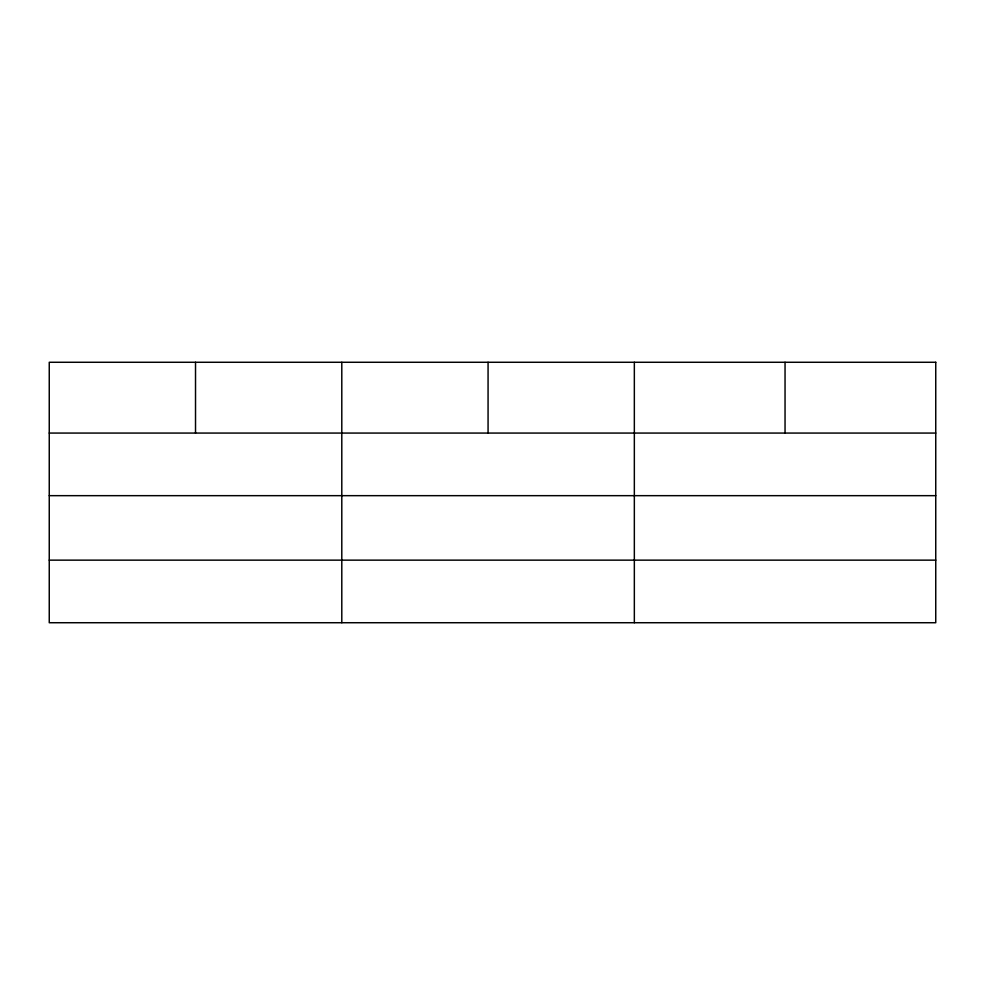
<?xml version="1.0" encoding="UTF-8"?>
<svg xmlns="http://www.w3.org/2000/svg" width="985" height="985" viewBox="0 0 985 985"><rect width="100%" height="100%" fill="white"/><g stroke="black" fill="none" stroke-linecap="round" stroke-linejoin="round"><path stroke-width="1.48" d="M49.25 433.068L935.75 433.068M49.25 495.664L935.75 495.664M49.25 560.145L935.75 560.145M785.045 362.271L785.045 433.068M634.34 362.271L634.34 622.729M488.067 362.271L488.067 433.068M341.795 362.271L341.795 622.729M195.523 362.271L195.523 433.068M935.75 362.271L49.25 362.271L49.25 622.729L935.75 622.729L935.75 362.271"/></g></svg>
